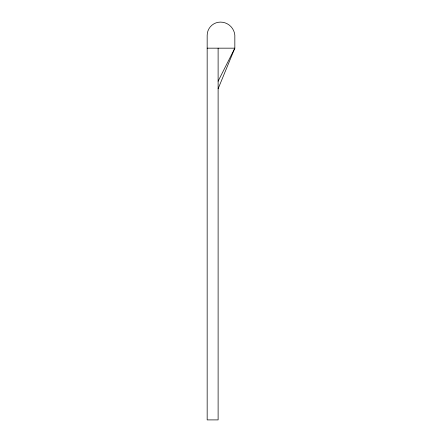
<?xml version="1.0" encoding="UTF-8"?>
<svg xmlns="http://www.w3.org/2000/svg" width="442" height="442" viewBox="0 0 442 442"><rect width="100%" height="100%" fill="white"/><g stroke="black" fill="none" stroke-linecap="round" stroke-linejoin="round"><path stroke-width="0.66" d="M218.116 88.787L234.835 48.167L234.835 35.133A14.442 14.442 0 0 0 220.464 22.1A13.304 13.304 0 0 0 207.165 35.404L207.165 419.9L218.116 419.9L218.116 48.167M218.116 81.201L234.835 48.167L207.165 48.167"/></g></svg>
